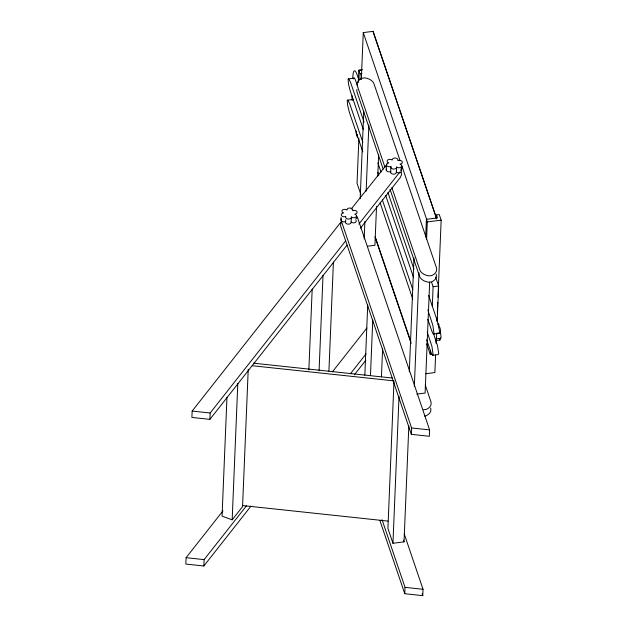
<?xml version="1.0" encoding="UTF-8"?>
<svg xmlns="http://www.w3.org/2000/svg" width="627" height="627" viewBox="0 0 627 627"><rect width="100%" height="100%" fill="white"/><g stroke="black" fill="none" stroke-linecap="round" stroke-linejoin="round"><path stroke-width="0.94" d="M222.985 510.833L186.101 557.685L185.843 564.065L203.846 565.985L250.988 506.107M341.503 221.355L192.152 411.061L191.893 417.433L209.896 419.361L347.092 245.094M203.846 565.985L204.112 559.613L246.419 505.871M209.896 419.361L210.163 412.989L345.54 241.019M226.966 397.322L222.06 516.146L232.17 519.83L242.563 506.632L248.229 369.303M232.17 519.83L237.798 383.473M308.852 369.906L312.191 289.071M319.088 370.675L323.023 275.222M328.916 371.106L333.415 262.023M351.269 216.887L351.324 217.122A2.845 1.889 2.4 0 1 348.134 219.058A2.845 1.889 2.4 0 1 345.798 216.534L345.665 216.464A2.845 1.889 2.4 0 1 341.456 215.531A2.845 1.889 2.4 0 1 343.51 213L343.525 212.898A2.845 1.889 2.4 0 1 342.507 210.029A2.845 1.889 2.4 0 1 346.896 210.021L347.044 209.982A2.845 1.889 2.4 0 1 350.234 208.046A2.845 1.889 2.4 0 1 352.578 210.578L352.703 210.641A2.845 1.889 2.4 0 1 356.92 211.573A2.845 1.889 2.4 0 1 354.866 214.105L354.843 214.215A2.845 1.889 2.4 0 1 355.87 217.075A2.845 1.889 2.4 0 1 351.473 217.083L351.12 222.217A2.845 1.889 2.4 0 1 347.922 224.152A2.845 1.889 2.4 0 1 345.587 221.629L345.798 219.716M352.092 95.774L352.013 97.694A17.062 3.166 82.7 0 0 351.99 100.391M352.805 78.516L352.883 76.604A17.062 3.166 82.7 0 1 357.194 74.989L358.456 78.696M356.301 130.957L356.183 133.786L357.437 137.501L357.562 134.57M358.291 82.584L358.801 70.2L362.5 69.73M359.82 79.778L360.063 73.915L358.801 70.2M358.903 138.246L357.045 183.249L360.815 194.354M361.324 79.558L363.26 32.604L373.089 31.35L436.588 218.408M360.172 198.751L363.785 111.151M364.169 238.903L364.89 221.386M366.137 191.211L368.864 125.024M364.828 375.181L367.728 305.012M376.537 206.338L374.93 245.267L367.54 246.215M377.783 176.163L378.669 154.751M370.471 375.408L372.767 319.864M386.232 169.893L386.444 164.799M381.443 376.913L382.603 348.651M390.652 172.347L390.88 166.884M386.444 169.18A2.845 1.889 2.4 0 0 387.282 171.375A2.845 1.889 2.4 0 0 390.668 171.555L390.793 171.618A2.845 1.889 2.4 0 0 393.137 174.149A2.845 1.889 2.4 0 0 396.327 172.213L396.687 167.08A2.845 1.889 2.4 0 0 401.076 167.072A2.845 1.889 2.4 0 0 400.057 164.203L400.073 164.102A2.845 1.889 2.4 0 0 402.126 161.562A2.845 1.889 2.4 0 0 397.91 160.637L397.784 160.567A2.845 1.889 2.4 0 0 395.449 158.043A2.845 1.889 2.4 0 0 392.251 159.979L392.102 160.018A2.845 1.889 2.4 0 0 387.713 160.026A2.845 1.889 2.4 0 0 388.732 162.887L388.716 162.996A2.845 1.889 2.4 0 0 386.663 165.528A2.845 1.889 2.4 0 0 390.88 166.461L391.005 166.523A2.845 1.889 2.4 0 0 393.348 169.055A2.845 1.889 2.4 0 0 396.538 167.119L396.476 166.884M393.983 381.279L387.917 528.428L392.957 543.28L404.039 541.861L408.828 425.89M392.957 543.28L399.031 396.123M409.29 371.827L413.992 257.948M404.211 533.836L423.029 589.278L422.763 595.65L404.76 593.722L405.026 587.35L382.062 519.712M356.559 216.205A11.372 7.548 2.4 0 1 357.774 218.306L429.605 429.895L429.346 436.274L411.336 434.346L411.602 427.975L341.143 220.43A11.372 7.548 2.4 0 1 341.025 217.483M414.329 386.671L419.032 272.8M425.694 236.912L426.423 219.332L437.505 217.914L436.502 214.943L439.268 214.583L441.157 220.155L437.975 297.331M426.587 239.318L427.3 221.927L426.423 219.332M429.675 282.087L425.098 393.043L416.783 394.101M432.16 354.302L430.31 354.545L430.467 350.665M432.309 306.086L433.108 286.704L431.595 282.244M436.337 218.847L436.502 214.943M435.6 354.976L434.872 372.556L425.631 373.739M436.078 343.251L436.204 340.32M436.964 321.761L437.129 317.85M437.332 312.967L437.771 302.214M436.29 343.173L436.69 333.478M437.215 320.883L438.649 285.99L435.632 277.079M353.526 78.845L354.247 78.061L355.117 79.245L357.664 86.283M352.648 100.101L353.369 99.317L347.201 100.249L347.609 105.203L349.325 112.115L362.829 151.891M400.849 170.45L401.774 168.334L401.546 166.837M351.175 209.065L387.016 164.172M358.84 224.129L399.94 171.931M360.392 228.204L400.277 177.535L401.515 174.714L401.162 172.464M332.428 371.819L366.897 328.046M350.368 373.825L366.082 353.871M354.341 374.828L365.823 360.243M345.728 221.417L345.453 221.558A2.845 1.889 2.4 0 1 341.864 221.253A2.845 1.889 2.4 0 1 341.496 218.862M354.247 78.061L348.079 79.002L348.487 83.955L350.203 90.86L363.394 129.718M427.771 319.362L432.52 332.874L433.39 334.05L434.009 333.823L432.834 325.233L427.81 309.934M426.579 339.685L431.642 354.122L432.512 355.305L433.139 355.078L431.964 346.488L427.246 332.114M424.73 416.132L426.133 415.748A11.372 7.548 2.4 0 0 430.647 408.012M436.447 333.337L440.311 332.843A2.845 0.525 82.7 0 0 440.287 329.128A2.845 0.525 82.7 0 0 439.331 327.6M360.063 73.915L361.912 73.672M427.3 221.927L441.157 220.155M433.108 286.704L438.649 285.99M433.39 334.05L439.558 333.117L439.621 331.612L437.434 321.251L428.641 295.348M436 338.862L440.742 338.259M436.149 340.532L439.95 340.046M432.512 355.305L438.054 354.592L438.775 353.808L437.505 345.775L433.727 334.175M423.452 409.752L426.391 409.376A11.372 7.548 2.4 0 0 430.906 401.641L425.263 385.002M253.653 363.198L392.337 378.026M252.187 365.713L393.78 380.848M411.602 427.975L429.605 429.895M192.152 411.061L210.163 412.989M242.516 505.55L387.995 521.1M186.101 557.685L204.112 559.613M405.026 587.35L423.029 589.278M396.264 171.978L396.476 172.174A2.845 1.889 2.4 0 0 400.269 172.535A2.845 1.889 2.4 0 0 401.053 170.074M351.057 221.982L351.261 222.177A2.845 1.889 2.4 0 0 355.062 222.546A2.845 1.889 2.4 0 0 355.846 220.077M348.698 78.775L350.556 82.364L364.06 122.14M347.828 100.022L349.678 103.612L362.868 142.47M440.248 332.851L440.326 333A2.845 0.525 82.7 0 1 440.993 336.605A2.845 0.525 82.7 0 1 440.522 338.118M372.971 31.366L436.478 218.423M363.26 32.604L426.76 219.669M400.042 160.559L373.998 83.846A11.372 7.548 2.4 0 0 364.828 77.866L361.881 78.242A11.372 7.548 2.4 0 0 357.366 85.977L384.978 167.307M401.609 165.175L436.431 267.768A11.372 7.548 2.4 0 1 431.917 275.496L428.978 275.88A11.372 7.548 2.4 0 1 419.808 269.892L391.883 187.638M383.144 169.063L357.108 92.349A11.372 7.548 2.4 0 1 356.982 89.402M390.049 189.393L419.541 276.272A11.372 7.548 2.4 0 0 428.711 282.252L431.658 281.876A11.372 7.548 2.4 0 0 436.173 274.14M377.877 162.848L381.012 172.096M387.925 192.45L413.992 269.234M377.838 172.268L378.779 175.051M385.691 195.397L413.64 277.73M382.337 199.825L412.801 289.556M380.103 202.772L412.762 298.985M426.681 343.847L430.31 354.545M375.275 236.959L410.803 341.597M375.064 237.131L411.147 343.416M411.336 434.346L340.884 226.809A11.372 7.548 2.4 0 1 341.354 222.444M422.136 593.8L422.763 595.65M403.451 540.113L404.039 541.861M379.915 520.528L404.76 593.722M356.442 216.339A2.845 1.889 2.4 0 1 355.681 218.941M438.046 324.433A2.845 0.525 82.7 0 1 438.673 324.073A2.845 0.525 82.7 0 1 439.292 327.498M440.225 338.298A2.845 0.525 82.7 0 1 439.598 339.568M359.357 70.686A17.062 3.166 82.7 0 1 360.549 70.24M401.648 166.327A2.845 1.889 2.4 0 1 400.888 168.929"/></g></svg>
